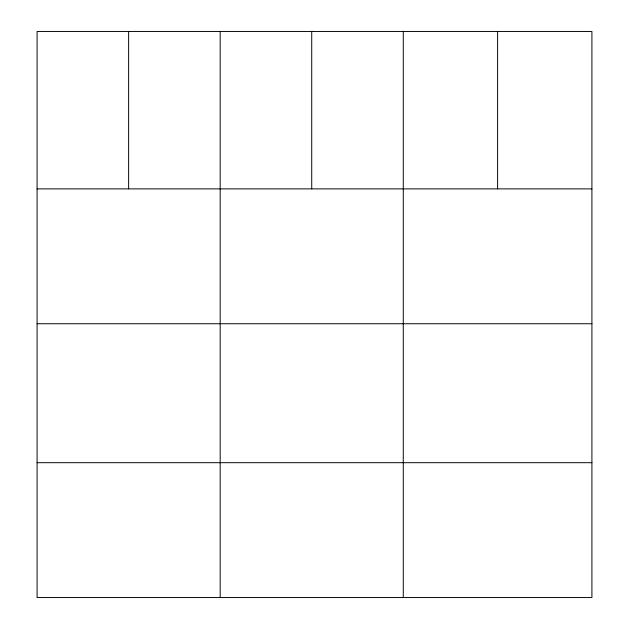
<?xml version="1.0" encoding="UTF-8"?>
<svg xmlns="http://www.w3.org/2000/svg" width="629" height="629" viewBox="0 0 629 629"><rect width="100%" height="100%" fill="white"/><g stroke="black" fill="none" stroke-linecap="round" stroke-linejoin="round"><path stroke-width="0.94" d="M591.913 323.738L591.913 31.45L37.087 31.45L37.087 597.55L591.913 597.55L591.913 323.738L37.087 323.738M37.087 188.881L591.913 188.881M37.087 462.692L591.913 462.692M497.594 31.45L497.594 188.881M403.275 31.45L403.275 597.55M311.725 31.45L311.725 188.881M220.181 31.45L220.181 597.55M128.63 31.45L128.63 188.881"/></g></svg>
